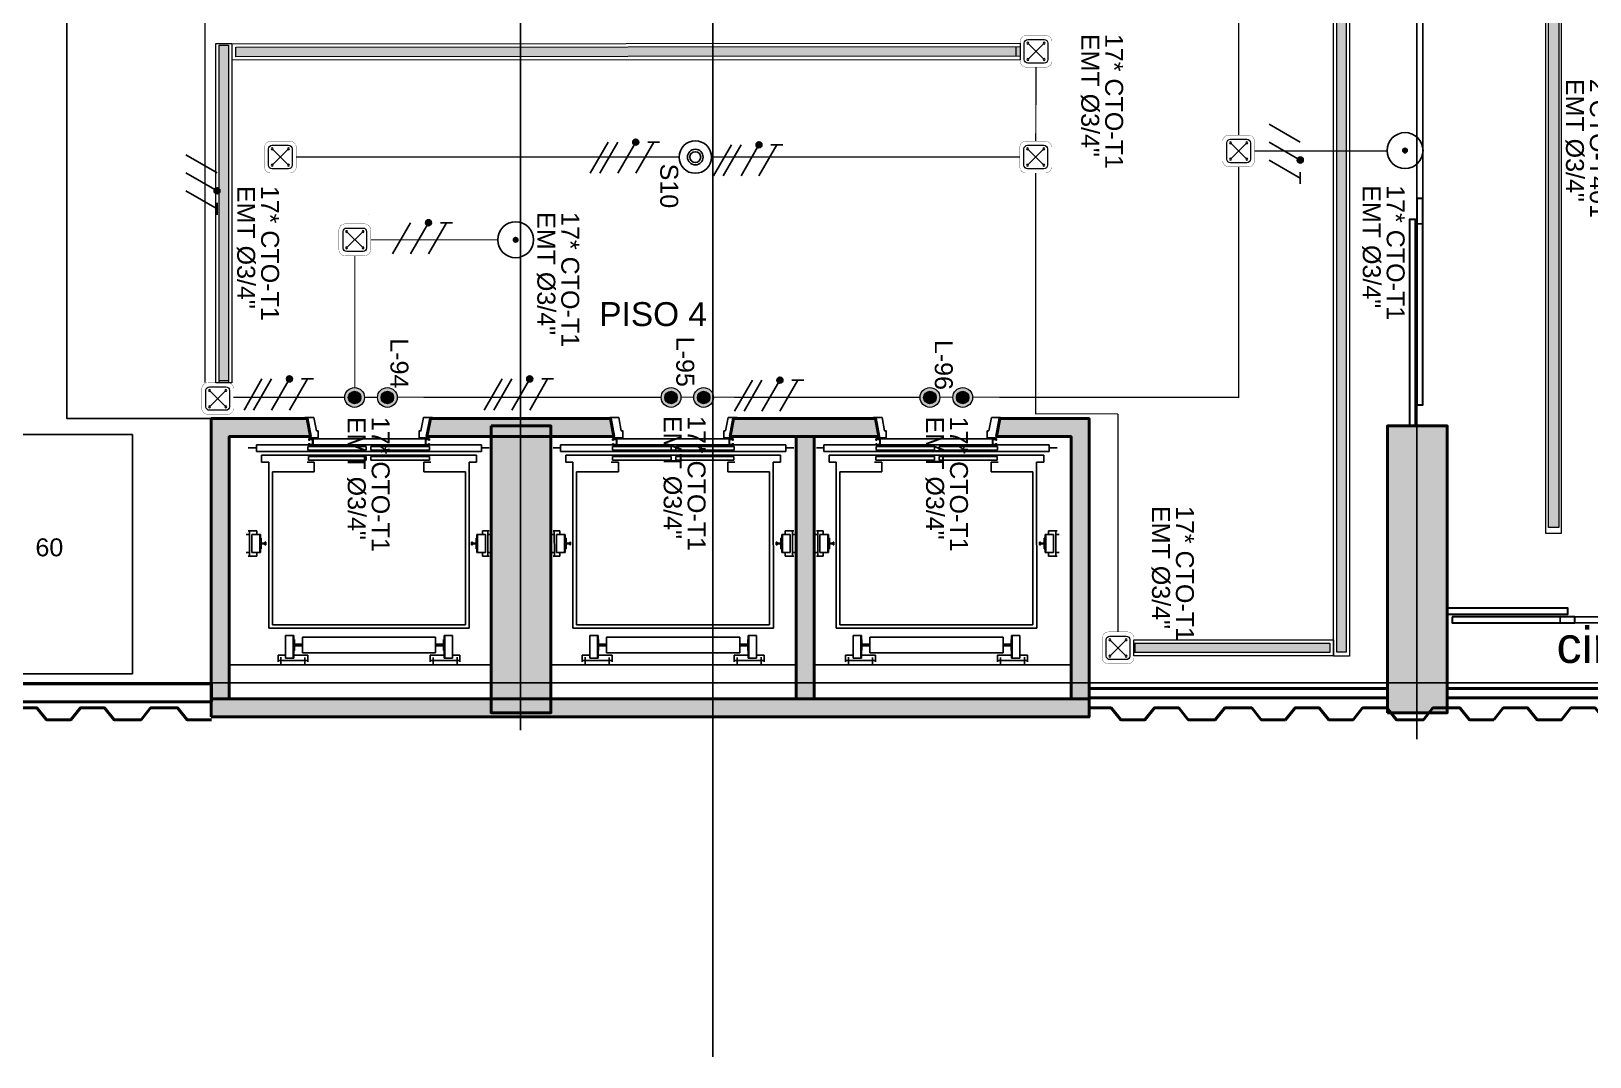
# Model space of a CAD drawing. Header units: millimetres. Extents: x -629 to 509, y -240 to 968.
# Drawn here: x 254.59 to 267.63, y 45.79 to 54.37 of the extents above; entities that cross this region are included whole.
import ezdxf
from ezdxf.lldxf.tags import DXFTag

# ---------------------------------------------------------------- set-up
doc = ezdxf.new("R2010")
doc.units = ezdxf.units.MM
doc.linetypes.add('DASHED2', pattern=[9.525, 6.35, -3.175])
doc.linetypes.add('LÍNEAS_OCULTASX2', pattern=[0.75, 0.5, -0.25])
for name, color, linetype in [('-ALAMBRADO', 7, 'Continuous'), ('-parquead', 253, 'Continuous'), ('0-amob', 251, 'Continuous'), ('1amobla', 252, 'Continuous'), ('ASCENSOR', 252, 'Continuous'), ('BYPASS', 7, 'Continuous'), ('CAJA DE PASO', 86, 'Continuous'), ('GG_PISO 2', 8, 'Continuous'), ('GG_PISO 4', 8, 'Continuous'), ('HACHTCOLUMNA', 252, 'Continuous'), ('LUMINARIA EMERGENCIA DE EMPOTRAR', 1, 'Continuous'), ('MARCO', 4, 'Continuous'), ('PROYECCION', 251, 'DASHED2'), ('SENSOR MOVIMIENTO', 3, 'Continuous'), ('Textos-espacios', 253, 'Continuous'), ('Tipologias de muros', 70, 'Continuous')]:
    doc.layers.add(name, color=color, linetype=linetype)
for name, color, linetype, lineweight in [('-CN-GYD-INTERRUPTORES DE PARED', 3, 'Continuous', 20), ('-CN-GYD-LUMINARIA CINTA LED', 4, 'Continuous', 18), ('-CN-GYD-TUBERÍA ILUMINACION', 250, 'Continuous', 18), ('-CN-GYD-TUBERÍA PRINCIPAL ILUMINACION', 5, 'Continuous', 5), ('-CN-GYD-TUBERÍA TOMACORRIENTE PVC', 86, 'Continuous', 18), ('_TEXTO', 7, 'Continuous', 9), ('Estructura', 250, 'Continuous', 40), ('Muro', 250, 'Continuous', 40), ('TEXTOS', 250, 'Continuous', 20), ('Vidrio', 254, 'Continuous', 30)]:
    doc.layers.add(name, color=color, linetype=linetype, lineweight=lineweight)
doc.layers.add('JCA_HATCH 254', color=7, linetype='Continuous', true_color=0xd1d1d1)
doc.styles.get("Standard").update_dxf_attribs({"font": 'arial.ttf'})
tags = doc.linetypes.add('EMT_LINE', pattern='A,0.5,-0.2,["EMT",Standard,S=0.1,R=0,X=-0.1,Y=-0.05],-0.25', length=0.95).pattern_tags.tags
tags[6] = DXFTag(74, 10)

# ---------------------------------------------------------------- blocks, each defined once
blk = doc.blocks.new('Caja de paso')
at = {"layer": '-CN-GYD-TUBERÍA TOMACORRIENTE PVC', "const_width": 0.00173}
blk.add_lwpolyline([(-0.111, 0.067), (-0.111, -0.067, 0.414214), (-0.067, -0.111), (0.067, -0.111, 0.414214), (0.111, -0.067), (0.111, 0.067, 0.414214), (0.067, 0.111), (-0.067, 0.111, 0.414214)], format="xyb", close=True, dxfattribs=at)
at = {"layer": '-CN-GYD-TUBERÍA TOMACORRIENTE PVC'}
blk.add_lwpolyline([(-0.057, -0.082), (0.057, -0.082, 0.414214), (0.082, -0.057), (0.082, 0.057, 0.414214), (0.057, 0.082), (-0.057, 0.082, 0.414214), (-0.082, 0.057), (-0.082, -0.057, 0.414214)], format="xyb", close=True, dxfattribs=at)
at = {"layer": '-CN-GYD-TUBERÍA TOMACORRIENTE PVC', "linetype": 'LÍNEAS_OCULTASX2'}
for points in [[(-0.057, 0.057), (0.057, -0.057)], [(0.057, 0.057), (-0.057, -0.057)]]:
    blk.add_lwpolyline(points, dxfattribs=at)
at = {"layer": '-CN-GYD-TUBERÍA TOMACORRIENTE PVC'}
for centre in [(-0.057, 0.057), (0.057, 0.057), (-0.057, -0.057), (0.057, -0.057)]:
    blk.add_circle(centre, 0.00665, dxfattribs=at)
blk = doc.blocks.new('O6C20-MDW')
at = {"layer": 'SENSOR MOVIMIENTO'}
for radius in [129, 62.1, 43.1]:
    blk.add_circle((63166, 32657), radius, dxfattribs=at)
blk = doc.blocks.new('3x')
at = {"layer": '-ALAMBRADO'}
h = blk.add_hatch(color=256, dxfattribs=at)
edge = h.paths.add_edge_path()
edge.add_arc((0.078, 0.13), 0.025, 0, 360)
for p, q in [((-0.152, 0.13), (-0.302, -0.13)), ((-0.072, 0.13), (-0.222, -0.13)), ((0.078, 0.13), (-0.072, -0.13)), ((0.228, 0.13), (0.078, -0.13))]:
    blk.add_line(p, q, dxfattribs=at)
blk.add_lwpolyline([(0.278, 0.13), (0.178, 0.13)], dxfattribs=at)
blk.add_circle((0.078, 0.13), 0.025, dxfattribs=at)
blk = doc.blocks.new('*U60')
at = {"layer": '-ALAMBRADO'}
blk.add_blockref('3x', (0, 0), dxfattribs=at)
blk = doc.blocks.new('2x')
at = {"layer": '-ALAMBRADO'}
h = blk.add_hatch(color=256, dxfattribs=at)
edge = h.paths.add_edge_path()
edge.add_arc((0.075, 0.13), 0.025, 0, 360)
for p, q in [((-0.075, 0.13), (-0.225, -0.13)), ((0.075, 0.13), (-0.075, -0.13)), ((0.225, 0.13), (0.075, -0.13))]:
    blk.add_line(p, q, dxfattribs=at)
blk.add_lwpolyline([(0.275, 0.13), (0.175, 0.13)], dxfattribs=at)
blk.add_circle((0.075, 0.13), 0.025, dxfattribs=at)
blk = doc.blocks.new('*U63')
at = {"layer": '-ALAMBRADO'}
blk.add_blockref('2x', (0, 0), dxfattribs=at)
blk = doc.blocks.new('Luminaria Lineal lumen')
at = {"layer": '-CN-GYD-INTERRUPTORES DE PARED'}
h = blk.add_hatch(dxfattribs=at)
h.set_pattern_fill('SWAMP', color=252, scale=0.5, angle=90)
h.set_pattern_definition([(90, (-99.318, -5.545), (-10.99852, 6.35), [1.5875, -11.1125]), (180, (-99.3185, -4.7517), (-10.99852, -6.35), [0.79375, -21.2033]), (180, (-99.3185, -4.553), (-10.99852, -6.35), [0.635, -21.36205]), (180, (-99.3185, -4.95), (-10.99852, -6.35), [0.635, -21.36205]), (150, (-99.318, -4.355), (-10.99852, -6.35), [0.508, -12.192]), (210, (-99.318, -5.149), (-5e-09, -12.7), [0.508, -12.192])])
h.paths.add_polyline_path([(-560, 25), (-560, -25), (560, -25), (560, 25)])
at = {"layer": '-CN-GYD-INTERRUPTORES DE PARED', "color": 4}
for points in [[(-571.9, -37), (-571.9, 37), (571.9, 37), (571.9, -37)], [(-560, -25), (-560, 25), (560, 25), (560, -25)]]:
    blk.add_lwpolyline(points, close=True, dxfattribs=at)
blk = doc.blocks.new('A$Cfe640b9a')
at = {"layer": '-CN-GYD-INTERRUPTORES DE PARED'}
h = blk.add_hatch(dxfattribs=at)
h.set_pattern_fill('SWAMP', color=252, scale=0.5, angle=90)
h.set_pattern_definition([(270, (-2.052306, -0.42678), (0.0663011, -0.0153116), [0.0038279, -0.02679527]), (5e-10, (-2.052306, -0.428697), (0.06630109, 0.01531158), [0.00478487, -0.1278173]), (5e-10, (-2.052306, -0.429175), (0.06630109, 0.01531158), [0.0038279, -0.1287743]), (5e-10, (-2.052306, -0.428218), (0.06630109, 0.01531158), [0.0038279, -0.1287743]), (346.9961, (-2.052306, -0.429654), (0.0663011, 0.01531158), [0.00272185, -0.0653243]), (13.0039, (-2.052306, -0.42774), (3e-11, 0.03062316), [0.00272185, -0.0653243])])
h.paths.add_polyline_path([(0.391, -0.501), (0.391, -0.421), (-6.027, -0.421), (-6.027, -0.501)])
h.paths.add_polyline_path([(0.391, -0.43), (0.391, -0.482), (0.391, -0.442)], flags=17)
at = {"layer": '-CN-GYD-INTERRUPTORES DE PARED', "color": 4}
for p, q in [((-6.058, -0.529), (-6.058, -0.393)), ((-6.058, -0.393), (0.391, -0.393)), ((-6.027, -0.501), (-6.027, -0.421)), ((-6.027, -0.421), (0.391, -0.421)), ((0.357, -0.421), (0.357, -0.501)), ((0.391, -0.393), (0.391, -0.529)), ((0.391, -0.529), (-6.058, -0.529)), ((0.391, -0.501), (-6.027, -0.501))]:
    blk.add_line(p, q, dxfattribs=at)
blk = doc.blocks.new('MARCOE-102')
for p, q in [((0, 0), (0, -2.5)), ((0, 0), (1.75, 0)), ((1.75, 0), (1.75, -0.45)), ((0, -2.5), (1.75, -2.5)), ((0.175, -0.175), (1.575, -0.175)), ((0.175, -0.175), (0.175, -2.325)), ((0.175, -2.325), (1.575, -2.325)), ((1.375, -0.45), (1.375, -0.275)), ((1.375, -0.275), (1.575, -0.275)), ((1.75, -0.45), (1.375, -0.45)), ((1.375, -2.05), (1.375, -2.225)), ((1.75, -2.05), (1.375, -2.05)), ((1.375, -2.225), (1.575, -2.225)), ((1.575, -0.275), (1.575, -0.175)), ((1.575, -2.325), (1.575, -2.225)), ((1.75, -2.5), (1.75, -2.05))]:
    blk.add_line(p, q)
at = {"layer": 'MARCO'}
blk.add_lwpolyline([(0, 0), (0, -2.5), (1.75, -2.5), (1.75, -2.05), (1.375, -2.05), (1.375, -2.225), (1.575, -2.225), (1.575, -2.325), (0.175, -2.325), (0.175, -0.175), (1.575, -0.175), (1.575, -0.275), (1.375, -0.275), (1.375, -0.45), (1.75, -0.45), (1.75, 0), (0, 0)], dxfattribs=at)
blk = doc.blocks.new('ASCENSOR')
at = {"layer": '0-amob'}
for p, q in [((-1.747, -0.512), (-1.859, -0.533)), ((-1.69, -0.498), (-1.747, -0.498)), ((-1.747, -0.498), (-1.747, -0.512)), ((-1.69, -0.564), (-1.69, -0.498)), ((-1.859, -0.533), (-1.859, -0.609)), ((-1.68, -0.564), (-1.69, -0.564))]:
    blk.add_line(p, q, dxfattribs=at)
blk.add_lwpolyline([(-1.68, -0.564), (-1.68, 0.413), (-1.69, 0.413), (-1.69, 0.347), (-1.747, 0.347), (-1.747, 0.361), (-1.859, 0.382), (-1.859, 0.458)], dxfattribs=at)
at = {"layer": 'ASCENSOR'}
for p, q in [((-1.605, 0.869), (-1.605, 0.932)), ((-0.91, 0.876), (-0.91, 0.932)), ((-0.7, 0.921), (-0.91, 0.921)), ((-0.88, 0.922), (-0.88, 0.95)), ((-0.73, 0.922), (-0.73, 0.95)), ((-0.7, 0.876), (-0.7, 0.932)), ((-1.63, -1.015), (-1.63, 0.869)), ((-1.575, 0.869), (-1.63, 0.869)), ((-1.575, 0.869), (-1.575, -1.015)), ((-1.485, 0.826), (-1.545, 0.826)), ((-1.545, 0.826), (-1.485, 0.826)), ((-1.545, -0.971), (-1.545, 0.826)), ((-1.485, 0.826), (-1.485, 0.766)), ((-0.91, 0.876), (-0.88, 0.876)), ((-0.73, 0.902), (-0.88, 0.902)), ((-0.88, 0.83), (-0.88, 0.902)), ((-0.73, 0.836), (-0.88, 0.836)), ((-0.88, 0.836), (-0.73, 0.836)), ((-0.85, 0.83), (-0.88, 0.83)), ((-0.85, 0.83), (-0.88, 0.83)), ((-0.85, 0.83), (-0.805, 0.83)), ((-0.85, 0.83), (-0.805, 0.83)), ((-0.85, 0.83), (-0.805, 0.83)), ((-0.85, 0.83), (-0.805, 0.83)), ((-0.85, 0.823), (-0.85, 0.83)), ((-0.85, 0.823), (-0.85, 0.83)), ((-0.809, 0.823), (-0.85, 0.823)), ((-0.809, 0.823), (-0.85, 0.823)), ((-0.816, 0.785), (-0.816, 0.792)), ((-0.816, 0.792), (-0.802, 0.792)), ((-0.809, 0.785), (-0.816, 0.785)), ((-0.809, 0.785), (-0.809, 0.823)), ((-0.802, 0.785), (-0.809, 0.785)), ((-0.76, 0.83), (-0.805, 0.83)), ((-0.76, 0.83), (-0.805, 0.83)), ((-0.76, 0.83), (-0.805, 0.83)), ((-0.76, 0.83), (-0.805, 0.83)), ((-0.802, 0.823), (-0.76, 0.823)), ((-0.802, 0.823), (-0.76, 0.823)), ((-0.802, 0.785), (-0.802, 0.823)), ((-0.795, 0.792), (-0.802, 0.792)), ((-0.802, 0.785), (-0.795, 0.785)), ((-0.795, 0.785), (-0.795, 0.792)), ((-0.76, 0.823), (-0.76, 0.83)), ((-0.76, 0.823), (-0.76, 0.83)), ((-0.76, 0.83), (-0.73, 0.83)), ((-0.76, 0.83), (-0.73, 0.83)), ((-0.73, 0.836), (-0.73, 0.902)), ((-0.73, 0.876), (-0.7, 0.876)), ((-0.73, 0.83), (-0.73, 0.836)), ((-1.485, 0.766), (-0.096, 0.766)), ((-1.405, 0.385), (-1.405, 0.735)), ((-0.126, 0.735), (-1.405, 0.735)), ((-0.126, 0.735), (-0.126, -0.88)), ((-0.096, 0.766), (-0.096, -0.911)), ((0.184, 0.688), (0.128, 0.688)), ((0.128, 0.625), (0.128, 0.688)), ((0.147, 0.664), (0.21, 0.664)), ((0.173, 0.689), (0.173, 0.438)), ((-0.036, 0.625), (-0.036, 0.555)), ((0.155, 0.625), (-0.036, 0.625)), ((0.155, 0.561), (-0.036, 0.561)), ((0.155, 0.555), (-0.036, 0.555)), ((-0.001, 0.552), (-0.001, 0.555)), ((-0.001, 0.555), (0.041, 0.555)), ((0.038, 0.552), (-0.001, 0.552)), ((0.038, 0.491), (0.038, 0.552)), ((0.041, 0.555), (0.041, 0.491)), ((0.089, 0.555), (0.041, 0.555)), ((0.047, 0.555), (0.047, 0.491)), ((0.05, 0.491), (0.05, 0.552)), ((0.05, 0.552), (0.089, 0.552)), ((0.089, 0.552), (0.089, 0.555)), ((0.089, 0.552), (0.089, 0.555)), ((0.128, 0.438), (0.128, 0.555)), ((0.155, 0.625), (0.155, 0.555)), ((-1.68, 0.434), (-1.671, 0.434)), ((-1.68, 0.434), (-1.671, 0.434)), ((-1.68, 0.399), (-1.68, 0.434)), ((-1.68, 0.399), (-1.68, 0.434)), ((-1.63, 0.399), (-1.68, 0.399)), ((-1.63, 0.399), (-1.68, 0.399)), ((-1.676, 0.43), (-1.674, 0.43)), ((-1.674, 0.43), (-1.676, 0.43)), ((-1.676, 0.402), (-1.676, 0.43)), ((-1.676, 0.43), (-1.676, 0.402)), ((-1.633, 0.402), (-1.676, 0.402)), ((-1.676, 0.402), (-1.633, 0.402)), ((-1.674, 0.426), (-1.674, 0.43)), ((-1.674, 0.426), (-1.674, 0.43)), ((-1.671, 0.426), (-1.674, 0.426)), ((-1.671, 0.426), (-1.674, 0.426)), ((-1.671, 0.434), (-1.671, 0.426)), ((-1.671, 0.434), (-1.671, 0.426)), ((-1.639, 0.434), (-1.639, 0.426)), ((-1.63, 0.434), (-1.639, 0.434)), ((-1.639, 0.434), (-1.63, 0.434)), ((-1.639, 0.426), (-1.639, 0.434)), ((-1.639, 0.426), (-1.635, 0.426)), ((-1.635, 0.426), (-1.639, 0.426)), ((-1.635, 0.43), (-1.633, 0.43)), ((-1.635, 0.426), (-1.635, 0.43)), ((-1.635, 0.43), (-1.635, 0.426)), ((-1.633, 0.43), (-1.635, 0.43)), ((-1.633, 0.402), (-1.633, 0.43)), ((-1.633, 0.402), (-1.633, 0.43)), ((-1.63, 0.399), (-1.63, 0.434)), ((-1.63, 0.434), (-1.63, 0.399)), ((-1.587, 0.433), (-1.618, 0.433)), ((-1.618, 0.433), (-1.618, -0.056)), ((-1.587, -0.056), (-1.587, 0.433)), ((-1.503, 0.434), (-1.534, 0.434)), ((-1.534, -0.056), (-1.534, 0.434)), ((-1.503, -0.056), (-1.503, 0.434)), ((-1.485, 0.385), (-1.485, 0.445)), ((-0.021, 0.485), (0.109, 0.485)), ((-0.021, -0.63), (-0.021, 0.485)), ((0.109, 0.485), (0.109, -0.63)), ((0.184, 0.438), (0.128, 0.438)), ((0.149, 0.463), (0.209, 0.463)), ((-1.405, 0.385), (-1.485, 0.385)), ((-1.618, -0.056), (-1.587, -0.056)), ((-1.587, -0.095), (-1.618, -0.095)), ((-1.618, -0.095), (-1.618, -0.583)), ((-1.587, -0.583), (-1.587, -0.095)), ((-1.534, -0.056), (-1.503, -0.056)), ((-1.503, -0.095), (-1.534, -0.095)), ((-1.534, -0.58), (-1.534, -0.095)), ((-1.503, -0.58), (-1.503, -0.095)), ((-1.618, -0.583), (-1.587, -0.583)), ((-1.534, -0.58), (-1.503, -0.58)), ((-1.405, -0.53), (-1.485, -0.53)), ((-1.485, -0.53), (-1.485, -0.59)), ((-1.405, -0.53), (-1.405, -0.88)), ((0.109, -0.63), (-0.021, -0.63)), ((0.038, -0.636), (0.038, -0.697)), ((0.041, -0.7), (0.041, -0.636)), ((0.047, -0.7), (0.047, -0.636)), ((0.05, -0.636), (0.05, -0.697)), ((0.184, -0.583), (0.128, -0.583)), ((0.128, -0.583), (0.128, -0.7)), ((0.149, -0.609), (0.209, -0.609)), ((0.173, -0.834), (0.173, -0.583)), ((0.155, -0.7), (-0.036, -0.7)), ((-0.036, -0.77), (-0.036, -0.7)), ((0.155, -0.706), (-0.036, -0.706)), ((0.155, -0.77), (-0.036, -0.77)), ((-0.001, -0.697), (-0.001, -0.7)), ((0.038, -0.697), (-0.001, -0.697)), ((-0.001, -0.7), (0.041, -0.7)), ((0.089, -0.7), (0.047, -0.7)), ((0.05, -0.697), (0.089, -0.697)), ((0.089, -0.697), (0.089, -0.7)), ((0.128, -0.77), (0.128, -0.833)), ((0.155, -0.77), (0.155, -0.7)), ((-0.096, -0.911), (-1.485, -0.911)), ((-1.485, -0.911), (-1.485, -0.971)), ((-0.126, -0.88), (-1.405, -0.88)), ((0.184, -0.833), (0.128, -0.833)), ((0.147, -0.809), (0.21, -0.809)), ((-1.575, -1.015), (-1.63, -1.015)), ((-1.605, -1.015), (-1.605, -1.083)), ((-1.485, -0.971), (-1.545, -0.971)), ((-0.91, -1.011), (-0.88, -1.011)), ((-0.91, -1.011), (-0.91, -1.083)), ((-0.85, -0.981), (-0.88, -0.981)), ((-0.85, -0.981), (-0.88, -0.981)), ((-0.88, -0.981), (-0.88, -1.052)), ((-0.73, -0.987), (-0.88, -0.987)), ((-0.88, -0.987), (-0.73, -0.987)), ((-0.808, -0.974), (-0.85, -0.974)), ((-0.808, -0.974), (-0.85, -0.974)), ((-0.85, -0.974), (-0.85, -0.981)), ((-0.85, -0.974), (-0.85, -0.981)), ((-0.85, -0.981), (-0.805, -0.981)), ((-0.85, -0.981), (-0.805, -0.981)), ((-0.85, -0.981), (-0.805, -0.981)), ((-0.85, -0.981), (-0.805, -0.981)), ((-0.808, -0.936), (-0.815, -0.936)), ((-0.815, -0.936), (-0.815, -0.943)), ((-0.815, -0.943), (-0.801, -0.943)), ((-0.808, -0.936), (-0.808, -0.974)), ((-0.801, -0.936), (-0.808, -0.936)), ((-0.76, -0.981), (-0.805, -0.981)), ((-0.76, -0.981), (-0.805, -0.981)), ((-0.76, -0.981), (-0.805, -0.981)), ((-0.76, -0.981), (-0.805, -0.981)), ((-0.801, -0.936), (-0.801, -0.974)), ((-0.801, -0.936), (-0.794, -0.936)), ((-0.794, -0.943), (-0.801, -0.943)), ((-0.801, -0.974), (-0.76, -0.974)), ((-0.801, -0.974), (-0.76, -0.974)), ((-0.794, -0.936), (-0.794, -0.943)), ((-0.76, -0.974), (-0.76, -0.981)), ((-0.76, -0.974), (-0.76, -0.981)), ((-0.76, -0.981), (-0.73, -0.981)), ((-0.76, -0.981), (-0.73, -0.981)), ((-0.73, -0.981), (-0.73, -0.987)), ((-0.73, -0.987), (-0.73, -1.052)), ((-0.73, -1.011), (-0.7, -1.011)), ((-0.7, -1.011), (-0.7, -1.083)), ((-0.7, -1.072), (-0.91, -1.072)), ((-0.73, -1.052), (-0.88, -1.052)), ((-0.88, -1.073), (-0.88, -1.1)), ((-0.73, -1.073), (-0.73, -1.1))]:
    blk.add_line(p, q, dxfattribs=at)
for centre, radius, start, end in [((0.044, 0.491), 0.006, 180, 270), ((0.044, 0.491), 0.003, 180, 270), ((0.044, 0.491), 0.006, 270, 0), ((0.044, 0.491), 0.003, 270, 0), ((0.044, -0.636), 0.006, 90, 180), ((0.044, -0.636), 0.003, 90, 180), ((0.044, -0.636), 0.006, 0, 90), ((0.044, -0.636), 0.003, 0, 90)]:
    blk.add_arc(centre, radius, start, end, dxfattribs=at)
for points in [[(-0.795, 0.792), (-0.795, 0.785), (-0.816, 0.785), (-0.816, 0.792)], [(-0.816, 0.785), (-0.816, 0.792), (-0.795, 0.785), (-0.816, 0.785)], [(-0.795, 0.785), (-0.816, 0.785), (-0.795, 0.792), (-0.816, 0.792)], [(-0.794, -0.943), (-0.794, -0.936), (-0.815, -0.936), (-0.815, -0.943)], [(-0.815, -0.936), (-0.815, -0.943), (-0.794, -0.936), (-0.815, -0.936)], [(-0.794, -0.936), (-0.815, -0.936), (-0.794, -0.943), (-0.815, -0.943)]]:
    blk.add_solid(points, dxfattribs=at)
at = {"layer": 'ASCENSOR', "xscale": 0.01999999999998181, "yscale": 0.01999999999998181, "zscale": 0.01999999999998181, "rotation": 270}
blk.add_blockref('MARCOE-102', (-1.63, -0.541), dxfattribs=at)
blk = doc.blocks.new('estructura etapa 3')
at = {"layer": 'HACHTCOLUMNA', "transparency": 33554687}
h = blk.add_hatch(color=256, dxfattribs=at)
h.paths.add_polyline_path([(-91.651, -6658.124), (-91.651, -6657.624), (-92.35, -6657.624), (-92.35, -6658.124)])
h.paths.add_polyline_path([(-49.354, -6658.124), (-49.354, -6657.624), (-50.055, -6657.624), (-50.055, -6658.124)])
h.paths.add_polyline_path([(-56.053, -6658.124), (-56.053, -6657.624), (-56.753, -6657.624), (-56.753, -6658.124)])
h.paths.add_polyline_path([(-76.45, -6659.124), (-76.95, -6659.124), (-76.95, -6657.624), (-76.45, -6657.624)])
h.paths.add_polyline_path([(-83.95, -6659.124), (-84.45, -6659.124), (-84.45, -6657.624), (-83.95, -6657.624)])
h.paths.add_polyline_path([(-60.452, -6659.124), (-60.952, -6659.124), (-60.952, -6657.624), (-60.452, -6657.624)])
h.paths.add_polyline_path([(-67.95, -6659.124), (-68.45, -6659.124), (-68.45, -6657.624), (-67.95, -6657.624)])
h.paths.add_polyline_path([(-91.85, -6668.199), (-91.851, -6667.599), (-92.35, -6667.599), (-92.349, -6668.199)])
h.paths.add_polyline_path([(-49.354, -6668.199), (-49.354, -6667.599), (-49.854, -6667.599), (-49.854, -6668.199)])
h.paths.add_polyline_path([(-56.154, -6668.149), (-56.154, -6667.649), (-56.854, -6667.649), (-56.854, -6668.149)])
h.paths.add_polyline_path([(-59.952, -6667.649), (-59.952, -6668.149), (-61.452, -6668.149), (-61.452, -6667.649)])
h.paths.add_polyline_path([(-75.95, -6667.649), (-75.95, -6668.149), (-77.45, -6668.149), (-77.45, -6667.649)])
h.paths.add_polyline_path([(-68.95, -6667.649), (-68.95, -6668.149), (-67.45, -6668.149), (-67.45, -6667.649)])
h.paths.add_polyline_path([(-84.95, -6667.649), (-84.95, -6668.149), (-83.45, -6668.149), (-83.45, -6667.649)])
h.paths.add_polyline_path([(-91.85, -6676.199), (-91.85, -6675.599), (-92.349, -6675.599), (-92.349, -6676.199)])
h.paths.add_polyline_path([(-49.354, -6676.199), (-49.354, -6675.599), (-49.854, -6675.599), (-49.854, -6676.199)])
h.paths.add_polyline_path([(-56.154, -6676.149), (-56.154, -6675.649), (-56.754, -6675.649), (-56.754, -6676.149)])
h.paths.add_polyline_path([(-59.952, -6675.649), (-59.952, -6676.149), (-61.452, -6676.149), (-61.452, -6675.649)])
h.paths.add_polyline_path([(-75.95, -6675.649), (-75.95, -6676.149), (-77.45, -6676.149), (-77.45, -6675.649)])
h.paths.add_polyline_path([(-68.95, -6675.649), (-68.95, -6676.149), (-67.45, -6676.149), (-67.45, -6675.649)])
h.paths.add_polyline_path([(-84.95, -6675.649), (-84.95, -6676.149), (-83.45, -6676.149), (-83.45, -6675.649)])
h.paths.add_polyline_path([(-91.847, -6686.299), (-91.851, -6685.699), (-92.35, -6685.699), (-92.346, -6686.299)])
h.paths.add_polyline_path([(-49.354, -6686.299), (-49.354, -6685.699), (-49.854, -6685.699), (-49.854, -6686.299)])
h.paths.add_polyline_path([(-56.154, -6686.249), (-56.154, -6685.749), (-56.754, -6685.749), (-56.754, -6686.249)])
h.paths.add_polyline_path([(-59.952, -6685.749), (-59.952, -6686.249), (-61.452, -6686.249), (-61.452, -6685.749)])
h.paths.add_polyline_path([(-75.95, -6685.749), (-75.95, -6686.249), (-77.45, -6686.249), (-77.45, -6685.749)])
h.paths.add_polyline_path([(-68.95, -6685.749), (-68.95, -6686.249), (-67.45, -6686.249), (-67.45, -6685.749)])
h.paths.add_polyline_path([(-84.95, -6685.749), (-84.95, -6686.249), (-83.45, -6686.249), (-83.45, -6685.749)])
h.paths.add_polyline_path([(-49.353, -6694.294), (-49.354, -6693.699), (-49.855, -6693.699), (-49.854, -6694.294)])
h.paths.add_polyline_path([(-56.054, -6694.249), (-56.054, -6693.749), (-56.753, -6693.749), (-56.753, -6694.249)])
h.paths.add_polyline_path([(-91.651, -6694.249), (-91.651, -6693.749), (-92.35, -6693.749), (-92.35, -6694.249)])
h.paths.add_polyline_path([(-59.952, -6693.749), (-59.952, -6694.249), (-61.452, -6694.249), (-61.452, -6693.749)])
h.paths.add_polyline_path([(-75.95, -6693.749), (-75.95, -6694.249), (-77.45, -6694.249), (-77.45, -6693.749)])
h.paths.add_polyline_path([(-68.95, -6693.749), (-68.95, -6694.249), (-67.45, -6694.249), (-67.45, -6693.749)])
h.paths.add_polyline_path([(-84.95, -6693.749), (-84.95, -6694.249), (-83.45, -6694.249), (-83.45, -6693.749)])
h.paths.add_polyline_path([(-49.359, -6703.974), (-49.359, -6703.374), (-49.859, -6703.374), (-49.859, -6703.974)])
h.paths.add_polyline_path([(-56.054, -6703.924), (-56.054, -6703.424), (-56.753, -6703.424), (-56.753, -6703.924)])
h.paths.add_polyline_path([(-67.95, -6704.924), (-67.95, -6703.424), (-68.45, -6703.424), (-68.45, -6704.924)])
h.paths.add_polyline_path([(-91.651, -6703.924), (-91.651, -6703.424), (-92.35, -6703.424), (-92.35, -6703.924)])
h.paths.add_polyline_path([(-61.847, -6703.424), (-60.347, -6703.424), (-60.347, -6703.924), (-61.847, -6703.924)])
h.paths.add_polyline_path([(-83.95, -6704.924), (-83.95, -6703.424), (-84.45, -6703.424), (-84.45, -6704.924)])
h.paths.add_polyline_path([(-76.45, -6704.924), (-76.45, -6703.424), (-76.95, -6703.424), (-76.95, -6704.924)])
h.paths.add_polyline_path([(-49.354, -6711.949), (-49.354, -6711.449), (-50.054, -6711.449), (-50.054, -6711.949)])
h.paths.add_polyline_path([(-55.954, -6711.949), (-55.954, -6711.449), (-56.654, -6711.449), (-56.654, -6711.949)])
h.paths.add_polyline_path([(-91.65, -6711.949), (-91.65, -6711.449), (-92.35, -6711.449), (-92.35, -6711.949)])
h.paths.add_polyline_path([(-60.952, -6711.949), (-60.952, -6709.549), (-60.452, -6709.549), (-60.452, -6711.949)])
h.paths.add_polyline_path([(-68.45, -6709.549), (-68.45, -6711.949), (-67.95, -6711.949), (-67.95, -6709.549)])
h.paths.add_polyline_path([(-76.95, -6709.549), (-76.95, -6711.949), (-76.45, -6711.949), (-76.45, -6709.549)])
h.paths.add_polyline_path([(-83.95, -6709.549), (-83.95, -6711.949), (-84.45, -6711.949), (-84.45, -6709.549)])
at = {"layer": 'Estructura', "transparency": 33554687}
for points in [[(-68.45, -6709.549), (-68.45, -6711.949), (-67.95, -6711.949), (-67.95, -6709.549)], [(-60.952, -6711.949), (-60.952, -6709.549), (-60.452, -6709.549), (-60.452, -6711.949)]]:
    blk.add_lwpolyline(points, close=True, dxfattribs=at)
blk = doc.blocks.new('A$Caedca3e0')
at = {"layer": 'JCA_HATCH 254', "transparency": 33554687}
h = blk.add_hatch(color=256, dxfattribs=at)
h.dxf.hatch_style = 1
h.paths.add_polyline_path([(6.288, 4.924), (6.315, 4.774), (5.637, 4.774), (5.637, 2.579), (5.486, 2.579), (5.486, 4.924)])
h.paths.add_polyline_path([(8.825, 4.924), (8.853, 4.774), (7.29, 4.774), (7.319, 4.924)])
h.paths.add_polyline_path([(11.042, 4.924), (11.071, 4.774), (9.827, 4.774), (9.856, 4.924)])
h.paths.add_polyline_path([(12.082, 4.924), (12.055, 4.774), (12.679, 4.774), (12.679, 2.579), (12.829, 2.579), (12.829, 4.924)])
edge = h.paths.add_edge_path()
edge.add_line((10.53, 2.579), (10.53, 4.774))
h = blk.add_hatch(color=256, dxfattribs=at)
h.dxf.hatch_style = 1
h.paths.add_polyline_path([(5.486, 2.429), (12.829, 2.429), (12.829, 2.579), (5.486, 2.579)])
h.paths.add_polyline_path([(10.38, 2.579), (10.53, 2.579), (10.53, 2.579), (10.53, 4.774), (10.38, 4.774), (10.38, 2.579), (10.38, 2.579)])
at = {"layer": '-parquead'}
for points in [[(4.279, 8.319), (4.279, 4.924), (5.486, 4.924)], [(4.828, 4.79), (-0.172, 4.79), (-0.172, 2.79), (4.828, 2.79)], [(4.828, 4.79), (4.828, 2.79)]]:
    blk.add_lwpolyline(points, dxfattribs=at)
at = {"layer": '1amobla', "linetype": 'Continuous', "ltscale": 0.2}
blk.add_line((6.803, 6.63), (6.803, 6.63), dxfattribs=at)
blk.add_line((6.803, 6.63), (6.803, 6.63), dxfattribs=at)
at = {"layer": '1amobla', "linetype": 'Continuous', "ltscale": 0.3}
blk.add_lwpolyline([(15.825, 3.337), (15.825, 4.864), (15.575, 4.864)], dxfattribs=at)
at = {"layer": 'ASCENSOR'}
for p, q in [((7.828, 2.864), (5.637, 2.864)), ((7.828, 2.863), (5.778, 2.864)), ((10.38, 2.864), (8.328, 2.864)), ((12.679, 2.864), (10.53, 2.864))]:
    blk.add_line(p, q, dxfattribs=at)
at = {"layer": 'GG_PISO 2', "ltscale": 0.3}
blk.add_lwpolyline([(15.825, 4.864), (15.325, 4.864), (15.325, 2.464), (15.825, 2.464)], close=True, dxfattribs=at)
at = {"layer": 'Muro'}
for points in [[(6.288, 4.924), (6.315, 4.774), (5.637, 4.774), (5.637, 2.579), (5.486, 2.579), (5.486, 4.924)], [(8.825, 4.924), (8.853, 4.774), (7.29, 4.774), (7.319, 4.924)], [(11.042, 4.924), (11.071, 4.774), (9.827, 4.774), (9.856, 4.924)], [(12.082, 4.924), (12.055, 4.774), (12.679, 4.774), (12.679, 2.579), (12.829, 2.579), (12.829, 4.924)], [(10.38, 2.579), (10.53, 2.579), (10.53, 2.579), (10.53, 4.774), (10.38, 4.774), (10.38, 4.774), (10.38, 4.774), (10.38, 4.774), (10.38, 2.579), (10.38, 2.579)], [(5.487, 2.704), (5.487, 2.554), (-0.172, 2.554), (-0.172, 2.704)], [(5.486, 2.429), (12.829, 2.429), (12.829, 2.579), (5.486, 2.579)]]:
    blk.add_lwpolyline(points, close=True, dxfattribs=at)
for points in [[(15.325, 2.667), (12.829, 2.667), (12.829, 2.587), (15.325, 2.587)], [(19.624, 2.667), (15.825, 2.667), (15.825, 2.587), (19.624, 2.587)], [(3.745, 2.404), (3.825, 2.503), (4.028, 2.503), (4.108, 2.404), (4.311, 2.404), (4.391, 2.503), (4.593, 2.503), (4.673, 2.404), (4.899, 2.404), (4.979, 2.503), (5.204, 2.503), (5.284, 2.404), (5.487, 2.404)], [(12.829, 2.503), (13.014, 2.503), (13.094, 2.404), (13.296, 2.404), (13.376, 2.503), (13.579, 2.503), (13.659, 2.404), (13.884, 2.404), (13.964, 2.503), (14.19, 2.503), (14.27, 2.404), (14.473, 2.404)], [(14.473, 2.404), (14.553, 2.503), (14.755, 2.503), (14.835, 2.404), (15.038, 2.404), (15.118, 2.503), (15.321, 2.503), (15.401, 2.404), (15.626, 2.404), (15.706, 2.503), (15.931, 2.503), (16.011, 2.404), (16.214, 2.404)], [(16.214, 2.404), (16.294, 2.503), (16.497, 2.503), (16.577, 2.404), (16.78, 2.404), (16.86, 2.503), (17.062, 2.503), (17.142, 2.404), (17.368, 2.404), (17.448, 2.503), (17.673, 2.503), (17.753, 2.404), (17.956, 2.404)]]:
    blk.add_lwpolyline(points, dxfattribs=at)
at = {"layer": 'PROYECCION', "ltscale": 3}
for points in [[(15.572, 6.554), (15.622, 6.554), (15.622, 8.314), (15.572, 8.314)], [(16.771, 3.265), (16.771, 3.215), (18.023, 3.215), (18.023, 3.265)]]:
    blk.add_lwpolyline(points, close=True, dxfattribs=at)
at = {"layer": 'Tipologias de muros'}
for points in [[(10.53, 4.774), (10.38, 4.774)], [(10.38, 2.579), (10.53, 2.579)]]:
    blk.add_lwpolyline(points, dxfattribs=at)
at = {"layer": 'Vidrio'}
for points in [[(15.572, 5.038), (15.622, 5.038), (15.622, 6.765), (15.572, 6.765)], [(15.509, 4.864), (15.559, 4.864), (15.559, 6.591), (15.509, 6.591)], [(15.825, 3.337), (15.825, 3.287), (16.834, 3.287), (16.834, 3.337)], [(15.866, 3.265), (15.866, 3.215), (16.893, 3.215), (16.893, 3.265)]]:
    blk.add_lwpolyline(points, close=True, dxfattribs=at)
at = {"layer": 'ASCENSOR', "rotation": 269.9943251266501}
blk.add_blockref('ASCENSOR', (6.878, 3.074), dxfattribs=at)
at = {"layer": 'ASCENSOR', "xscale": -1, "rotation": 90.0056748733478}
for p in [(9.277, 3.074), (11.48, 3.074)]:
    blk.add_blockref('ASCENSOR', p, dxfattribs=at)
at = {"layer": 'Vidrio'}
blk.add_blockref('estructura etapa 3', (76.277, 6714.412), dxfattribs=at)
at = {"layer": 'TEXTOS', "color": 8}
blk.add_text('PISO 4', height=0.2, rotation=359.9331, dxfattribs=at).set_placement((8.732, 5.699))
at = {"layer": 'Textos-espacios', "insert": (4.015, 3.922), "char_height": 0.15, "attachment_point": 1, "rotation": 360}
blk.add_mtext_dynamic_manual_height_columns('60', width=0.89145, gutter_width=5, heights=[0], dxfattribs=at)
blk = doc.blocks.new('A$Cd32da91f')
at = {"layer": '-CN-GYD-TUBERÍA ILUMINACION', "linetype": 'EMT_LINE', "lineweight": 5, "ltscale": 10}
h = blk.add_hatch(color=256, dxfattribs=at)
h.dxf.hatch_style = 1
h.set_gradient(color1=(248, 215, 49), color2=(248, 215, 49), name='INVSPHERICAL')
h.paths.add_polyline_path([(0.088, -0.03), (0.097, -0.032), (0.106, -0.036), (0.114, -0.041), (0.122, -0.047), (0.127, -0.055), (0.132, -0.064), (0.134, -0.073), (0.135, -0.083), (0.134, -0.092), (0.132, -0.102), (0.127, -0.11), (0.122, -0.118), (0.114, -0.125), (0.106, -0.13), (0.097, -0.133), (0.088, -0.135), (0.078, -0.135), (0.068, -0.133), (0.059, -0.13), (0.051, -0.125), (0.044, -0.118), (0.038, -0.11), (0.034, -0.102), (0.031, -0.092), (0.03, -0.083), (0.031, -0.073), (0.034, -0.064), (0.038, -0.055), (0.044, -0.047), (0.051, -0.041), (0.059, -0.036), (0.068, -0.032), (0.078, -0.03)])
at = {"transparency": 33554687}
h = blk.add_hatch(color=256, dxfattribs=at)
h.dxf.hatch_style = 1
edge = h.paths.add_edge_path()
edge.add_ellipse((0.083, -0.083), major_axis=(0.0584, 0.0584), ratio=1, start_angle=0, end_angle=360)
edge = h.paths.add_edge_path(flags=16)
edge.add_ellipse((0.083, -0.083), major_axis=(0.0372, 0.0372), ratio=1, start_angle=0, end_angle=360)
h = blk.add_hatch(color=256, dxfattribs=at)
h.dxf.hatch_style = 1
edge = h.paths.add_edge_path()
edge.add_ellipse((0.083, -0.083), major_axis=(0.0514, 0.0514), ratio=1, start_angle=0, end_angle=360)
edge.add_ellipse((0.083, -0.083), major_axis=(0.0584, 0.0584), ratio=1, start_angle=0, end_angle=360)
edge.add_ellipse((0.083, -0.083), major_axis=(0.0514, 0.0514), ratio=1, start_angle=0, end_angle=360)
edge.add_ellipse((0.083, -0.083), major_axis=(0.0584, 0.0584), ratio=1, start_angle=0, end_angle=360)
edge.add_ellipse((0.083, -0.083), major_axis=(0.0514, 0.0514), ratio=1, start_angle=0, end_angle=360)
edge.add_ellipse((0.083, -0.083), major_axis=(0.0584, 0.0584), ratio=1, start_angle=0, end_angle=360)
at = {"layer": '-CN-GYD-TUBERÍA ILUMINACION', "linetype": 'Continuous', "ltscale": 10}
for major_axis in [(0.0584, 0.0584), (0.0372, 0.0372)]:
    blk.add_ellipse((0.083, -0.083), major_axis=major_axis, ratio=1, start_param=5.497787, end_param=11.780972, dxfattribs=at)
blk = doc.blocks.new('A$C078c93ae')
at = {"layer": 'LUMINARIA EMERGENCIA DE EMPOTRAR', "ltscale": 0.3}
h = blk.add_hatch(dxfattribs=at)
h.set_pattern_fill('ANSI31', color=256, scale=0.001)
h.set_pattern_definition([(45, (-0.005658, 0.0751944), (-0.00224506, 0.00224506), [])])
edge = h.paths.add_edge_path()
edge.add_arc((0.0752, 0.0752), 0.00949, 0, 360)
for radius in [0.0752, 0.00949]:
    blk.add_circle((0.0752, 0.0752, 0), radius, dxfattribs=at)

msp = doc.modelspace()

# ---------------------------------------------------------------- hatches: boundary and pattern name
at = {"layer": '-CN-GYD-INTERRUPTORES DE PARED'}
h = msp.add_hatch(dxfattribs=at)
h.set_pattern_fill('SWAMP', color=252, scale=0.5, angle=90)
h.set_pattern_definition([(90, (264.546822, 49.176963), (-0.01989033, 0.0153116), [0.0038279, -0.0267953]), (180, (264.546822, 49.178877), (-0.01989033, -0.01531158), [0.00143546, -0.0383452]), (180, (264.546822, 49.179356), (-0.01989033, -0.01531158), [0.0011484, -0.0386323]), (180, (264.546822, 49.178399), (-0.01989033, -0.01531158), [0.0011484, -0.0386323]), (142.411, (264.546822, 49.179834), (-0.0198903, -0.0153116), [0.00100405, -0.02409714]), (217.589, (264.546822, 49.17792), (-9e-12, -0.03062316), [0.00100405, -0.02409714])])
h.paths.add_polyline_path([(263.814, 49.251), (263.814, 49.171), (265.451, 49.171), (265.451, 49.251)])
h.paths.add_polyline_path([(263.814, 49.18), (263.814, 49.232), (263.814, 49.192)], flags=17)

# ---------------------------------------------------------------- linework, layer by layer
at = {"layer": '-CN-GYD-INTERRUPTORES DE PARED', "color": 4}
for p, q in [((263.814, 49.143), (263.814, 49.279)), ((263.814, 49.279), (265.482, 49.279)), ((263.814, 49.251), (265.451, 49.251)), ((265.451, 49.171), (263.814, 49.171)), ((263.824, 49.171), (263.824, 49.251)), ((265.451, 49.251), (265.451, 49.171)), ((265.482, 49.279), (265.482, 49.143)), ((265.482, 49.143), (263.814, 49.143))]:
    msp.add_line(p, q, dxfattribs=at)
at = {"layer": '-CN-GYD-TUBERÍA PRINCIPAL ILUMINACION', "linetype": 'EMT_LINE', "ltscale": 15, "const_width": 0.01}
for points in [[(256.042, 51.431), (256.042, 56.711)], [(264.689, 53.501), (264.689, 55.946)], [(262.995, 54.068), (262.992, 53.45)], [(264.822, 53.368), (265.931, 53.368)], [(256.806, 53.317), (260.009, 53.317)], [(260.281, 53.317), (262.859, 53.317)], [(262.463, 51.308), (264.689, 51.307), (264.689, 53.235)], [(262.992, 53.183), (262.992, 51.169), (263.681, 51.169)], [(257.43, 52.625), (258.49, 52.625)], [(257.296, 51.389), (257.296, 52.491)], [(256.279, 51.307), (257.21, 51.307)], [(257.375, 51.307), (257.485, 51.307)], [(257.65, 51.308), (259.858, 51.307)], [(260.022, 51.308), (260.131, 51.308)], [(260.297, 51.308), (262.024, 51.307)], [(262.188, 51.308), (262.298, 51.308)], [(263.681, 49.344), (263.681, 51.169)]]:
    msp.add_lwpolyline(points, dxfattribs=at)
at = {"layer": 'GG_PISO 2', "color": 252, "true_color": 0x939598}
for points in [[(258.682, 103.207), (258.682, 48.522)], [(266.179, 103.132), (266.179, 48.447)], [(260.291, 101.167), (260.291, 45.79)], [(277.874, 48.919), (230.799, 48.919)]]:
    msp.add_lwpolyline(points, dxfattribs=at)
at = {"layer": 'GG_PISO 4'}
for points in [[(256.544, 50.074), (256.551, 50.074), (256.551, 50.095), (256.544, 50.095)], [(256.551, 50.095), (256.544, 50.095), (256.551, 50.074), (256.551, 50.095)], [(256.551, 50.074), (256.551, 50.095), (256.544, 50.074), (256.544, 50.095)], [(258.279, 50.074), (258.272, 50.074), (258.272, 50.095), (258.279, 50.095)], [(258.272, 50.095), (258.279, 50.095), (258.272, 50.074), (258.272, 50.095)], [(258.272, 50.074), (258.272, 50.095), (258.279, 50.074), (258.279, 50.095)], [(259.094, 50.074), (259.101, 50.074), (259.101, 50.095), (259.094, 50.095)], [(259.101, 50.095), (259.094, 50.095), (259.101, 50.074), (259.101, 50.095)], [(259.101, 50.074), (259.101, 50.095), (259.094, 50.074), (259.094, 50.095)], [(260.829, 50.074), (260.822, 50.074), (260.822, 50.095), (260.829, 50.095)], [(260.822, 50.095), (260.829, 50.095), (260.822, 50.074), (260.822, 50.095)], [(260.822, 50.074), (260.822, 50.095), (260.829, 50.074), (260.829, 50.095)], [(261.296, 50.074), (261.303, 50.074), (261.303, 50.095), (261.296, 50.095)], [(261.303, 50.095), (261.296, 50.095), (261.303, 50.074), (261.303, 50.095)], [(261.303, 50.074), (261.303, 50.095), (261.296, 50.074), (261.296, 50.095)], [(263.031, 50.074), (263.024, 50.074), (263.024, 50.095), (263.031, 50.095)], [(263.024, 50.095), (263.031, 50.095), (263.024, 50.074), (263.024, 50.095)], [(263.024, 50.074), (263.024, 50.095), (263.031, 50.074), (263.031, 50.095)]]:
    msp.add_solid(points, dxfattribs=at)

# ---------------------------------------------------------------- block references
at = {"layer": '-CN-GYD-LUMINARIA CINTA LED', "xscale": 1.1, "rotation": 90}
msp.add_blockref('A$Cfe640b9a', (265.089, 55.806), dxfattribs=at)
at = {"layer": '-CN-GYD-LUMINARIA CINTA LED'}
for name, p, xscale, yscale, zscale, rotation in [('Luminaria Lineal lumen', (267.324, 52.671), 0.004378978691032488, 0.001751591476412995, 0.4965141192981717, 269.9999999999972), ('A$Cfe640b9a', (262.461, 54.672), 1.022254635133151, 1.022254635133151, 1.022254635133151, 0.041085414676412)]:
    msp.add_blockref(name, p, dxfattribs=dict(at, xscale=xscale, yscale=yscale, zscale=zscale, rotation=rotation))
at = {"layer": '-CN-GYD-LUMINARIA CINTA LED', "xscale": 0.44, "zscale": 1.138617674406281, "rotation": 270}
msp.add_blockref('A$Cfe640b9a', (256.661, 51.601), dxfattribs=at)
msp.add_blockref('A$Caedca3e0', (250.609, 46.205))
at = {"layer": '_TEXTO', "linetype": 'Continuous', "ltscale": 10, "zscale": 0.5, "rotation": 270}
for p in [(265.075, 53.367), (256.013, 53.11)]:
    msp.add_blockref('*U63', p, dxfattribs=at)
at = {"layer": '_TEXTO', "linetype": 'Continuous', "ltscale": 10}
for name, p, zscale in [('*U60', (259.568, 53.312), 320), ('*U60', (260.599, 53.29), 320), ('*U63', (257.837, 52.638), 0.5), ('*U60', (256.671, 51.331), 320), ('*U60', (258.681, 51.331), 320), ('*U60', (260.774, 51.321), 320)]:
    msp.add_blockref(name, p, dxfattribs=dict(at, zscale=zscale))
at = {"layer": 'BYPASS'}
for p in [(257.211, 51.389), (257.485, 51.389), (259.858, 51.389), (260.131, 51.389), (262.024, 51.389), (262.298, 51.389)]:
    msp.add_blockref('A$Cd32da91f', p, dxfattribs=at)
at = {"layer": 'CAJA DE PASO', "linetype": 'Continuous', "ltscale": 10, "xscale": -1.2, "yscale": 1.2, "zscale": 1.523145158877299, "rotation": 180}
for p in [(262.995, 54.202), (264.689, 53.368), (256.673, 53.317), (262.992, 53.317), (257.296, 52.625), (256.149, 51.297), (263.681, 49.211)]:
    msp.add_blockref('Caja de paso', p, dxfattribs=at)
at = {"layer": 'LUMINARIA EMERGENCIA DE EMPOTRAR', "xscale": 2, "yscale": 2}
for p in [(265.931, 53.221, 0), (258.491, 52.475, 0)]:
    msp.add_blockref('A$C078c93ae', p, dxfattribs=at)
at = {"layer": 'SENSOR MOVIMIENTO', "lineweight": 0, "xscale": 0.00105193048980394, "yscale": 0.00105193048980394, "zscale": 0.00105193048980394}
msp.add_blockref('O6C20-MDW', (193.698, 18.964), dxfattribs=at)

# ---------------------------------------------------------------- texts
at = {"layer": 'GG_PISO 4'}
msp.add_text('circulacion de            mamtenimiento', height=0.3, rotation=0.0669, dxfattribs=at).set_placement((267.349, 49.085))
at = {"layer": 'TEXTOS', "char_height": 0.15, "width": 1.36121, "attachment_point": 1, "rotation": 270}
for s, insert in [('\\A1;\\pxsm0.8;17* CTO-T1\\PEMT Ø3/4"       ', (263.723, 54.348)), ('\\A1;\\pxsm0.8;2 CTO-T401\\PEMT Ø3/4"       ', (267.778, 53.972)), ('\\A1;\\pxsm0.8;17* CTO-T1\\PEMT Ø3/4"       ', (256.662, 53.077)), ('\\A1;\\pxsm0.8;17* CTO-T1\\PEMT Ø3/4"       ', (266.078, 53.082)), ('\\A1;\\pxsm0.8;17* CTO-T1\\PEMT Ø3/4"       ', (259.173, 52.857)), ('\\A1;\\pxsm0.8;17* CTO-T1\\PEMT Ø3/4"       ', (257.587, 51.144)), ('\\A1;\\pxsm0.8;17* CTO-T1\\PEMT Ø3/4"       ', (260.23, 51.151)), ('\\A1;\\pxsm0.8;17* CTO-T1\\PEMT Ø3/4"       ', (262.425, 51.146)), ('\\A1;\\pxsm0.8;17* CTO-T1\\PEMT Ø3/4"       ', (264.315, 50.398))]:
    msp.add_mtext(s, dxfattribs=dict(at, insert=insert))
at = {"layer": 'TEXTOS', "char_height": 0.15, "attachment_point": 1, "rotation": 270}
for s, width, insert in [('\\pxqc;S10', 0.29245, (260.001, 53.222)), ('L-94', 0.19596, (257.744, 51.801)), ('L-95', 0.19596, (260.135, 51.814)), ('L-96', 0.19596, (262.298, 51.788))]:
    msp.add_mtext_dynamic_manual_height_columns(s, width=width, gutter_width=0.325, heights=[0], dxfattribs=dict(at, insert=insert))

doc.saveas('drawing.dxf')
